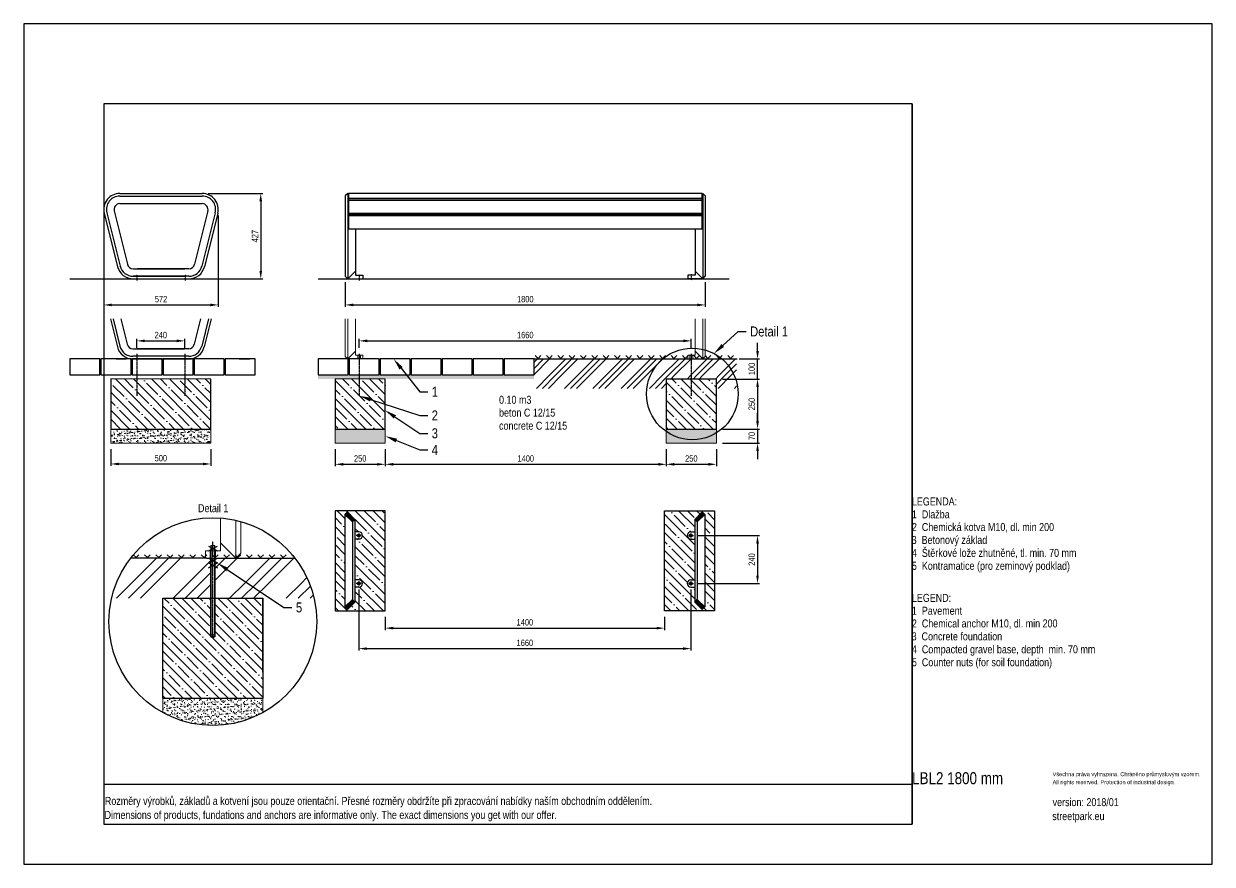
# Model space of a CAD drawing. Header units: millimetres. Extents: x 11004 to 16944, y 3085 to 7285.
import ezdxf
from ezdxf import colors
from ezdxf.entities.mleader import LeaderData, LeaderLine
from ezdxf.lldxf.tags import DXFTag
from ezdxf.math import Vec2, Vec3

# ---------------------------------------------------------------- set-up
doc = ezdxf.new("R2010")
doc.units = ezdxf.units.MM
doc.header["$LTSCALE"] = 0.3
doc.linetypes.add('DashDot', pattern=[15, 9, -3, 0, -3])
doc.layers.add('Nekreslit', color=6, linetype='Continuous', plot=False)
doc.layers.add('SRAFY', color=251, linetype='Continuous', lineweight=13)
doc.styles.add('SEACAD_Arial', font='arial.ttf', dxfattribs={"width": 0.8})
tags = doc.linetypes.add('HIDDEN2', pattern=[4.7625, 3.175, -1.5875]).pattern_tags.tags
tags[6:7] = [DXFTag(74, 4), DXFTag(75, 0), DXFTag(340, '0'), DXFTag(46, 0.0), DXFTag(50, 0.0), DXFTag(44, 0.0), DXFTag(45, 0.0)]
tags[4:5] = [DXFTag(74, 4), DXFTag(75, 0), DXFTag(340, '0'), DXFTag(46, 0.0), DXFTag(50, 0.0), DXFTag(44, 0.0), DXFTag(45, 0.0)]
doc.dimstyles.new('ISO-25', dxfattribs={"dimtxt": 1.6, "dimasz": 2, "dimexe": 0.5, "dimexo": 1.5, "dimtad": 1, "dimdec": 0, "dimtxsty": 'SEACAD_Arial', "dimcen": 2, "dimadec": 0, "dimazin": 0, "dimtfac": 1, "dimtdec": 0, "dimtmove": 0, "dimatfit": 3, "dimfxl": 1, "dimarcsym": 0})

# ---------------------------------------------------------------- blocks, each defined once
blk = doc.blocks.new('*D134')
at = {"color": 0, "lineweight": -2, "transparency": 16777216}
for p, q in [((12680.9, 5666.5), (12680.9, 5710.7)), ((14340.9, 5666.5), (14340.9, 5710.7)), ((12720.9, 5700.7), (14300.9, 5700.7))]:
    blk.add_line(p, q, dxfattribs=at)
at = {"color": 0, "transparency": 16777216}
for points in [[(12720.9, 5707.4), (12720.9, 5694), (12680.9, 5700.7)], [(14300.9, 5707.4), (14300.9, 5694), (14340.9, 5700.7)]]:
    blk.add_solid(points, dxfattribs=at)
at = {"layer": 'Defpoints', "color": 0, "transparency": 16777216}
for p in [(14340.9, 5700.7), (12680.9, 5636.5), (14340.9, 5636.5)]:
    blk.add_point(p, dxfattribs=at)
at = {"color": 0, "transparency": 16777216, "insert": (13510.9, 5729.6), "char_height": 32, "attachment_point": 5, "style": 'SEACAD_Arial'}
blk.add_mtext('1660', dxfattribs=at)
blk = doc.blocks.new('*D135')
at = {"color": 0, "lineweight": -2, "transparency": 16777216}
for p, q in [((14545.4, 5510.1), (14681.9, 5510.1)), ((14671.9, 5470.1), (14671.9, 5300.1)), ((14495.9, 5260.1), (14681.9, 5260.1))]:
    blk.add_line(p, q, dxfattribs=at)
at = {"color": 0, "transparency": 16777216}
for points in [[(14665.2, 5470.1), (14678.5, 5470.1), (14671.9, 5510.1)], [(14665.2, 5300.1), (14678.5, 5300.1), (14671.9, 5260.1)]]:
    blk.add_solid(points, dxfattribs=at)
at = {"layer": 'Defpoints', "color": 0, "transparency": 16777216}
for p in [(14515.4, 5510.1), (14465.9, 5260.1), (14671.9, 5260.1)]:
    blk.add_point(p, dxfattribs=at)
at = {"color": 0, "transparency": 16777216, "insert": (14643, 5385.1), "char_height": 32, "attachment_point": 5, "rotation": 90, "style": 'SEACAD_Arial'}
blk.add_mtext('250', dxfattribs=at)
blk = doc.blocks.new('*D136')
at = {"color": 0, "lineweight": -2, "transparency": 16777216}
for p, q in [((14671.9, 5300.1), (14671.9, 5340.1)), ((14495.9, 5260.1), (14681.9, 5260.1)), ((14671.9, 5260.1), (14671.9, 5190.1)), ((14495.9, 5190.1), (14681.9, 5190.1)), ((14671.9, 5150.1), (14671.9, 5110.1))]:
    blk.add_line(p, q, dxfattribs=at)
at = {"color": 0, "transparency": 16777216}
for points in [[(14665.2, 5300.1), (14678.5, 5300.1), (14671.9, 5260.1)], [(14665.2, 5150.1), (14678.5, 5150.1), (14671.9, 5190.1)]]:
    blk.add_solid(points, dxfattribs=at)
at = {"layer": 'Defpoints', "color": 0, "transparency": 16777216}
for p in [(14465.9, 5260.1), (14465.9, 5190.1), (14671.9, 5190.1)]:
    blk.add_point(p, dxfattribs=at)
at = {"color": 0, "transparency": 16777216, "insert": (14643, 5225.1), "char_height": 32, "attachment_point": 5, "rotation": 90, "style": 'SEACAD_Arial'}
blk.add_mtext('70', dxfattribs=at)
blk = doc.blocks.new('*D137')
at = {"color": 0, "lineweight": -2, "transparency": 16777216}
for p, q in [((11439.4, 5160.1), (11439.4, 5075.5)), ((11939.5, 5160.1), (11939.5, 5075.5)), ((11479.4, 5085.5), (11899.5, 5085.5))]:
    blk.add_line(p, q, dxfattribs=at)
at = {"color": 0, "transparency": 16777216}
for points in [[(11479.4, 5092.1), (11479.4, 5078.8), (11439.4, 5085.5)], [(11899.5, 5092.1), (11899.5, 5078.8), (11939.5, 5085.5)]]:
    blk.add_solid(points, dxfattribs=at)
at = {"layer": 'Defpoints', "color": 0, "transparency": 16777216}
for p in [(11439.4, 5190.1), (11939.5, 5190.1), (11939.5, 5085.5)]:
    blk.add_point(p, dxfattribs=at)
at = {"color": 0, "transparency": 16777216, "insert": (11689.5, 5114.3), "char_height": 32, "attachment_point": 5, "style": 'SEACAD_Arial'}
blk.add_mtext('500', dxfattribs=at)
blk = doc.blocks.new('*D138')
at = {"color": 0, "lineweight": -2, "transparency": 16777216}
for p, q in [((12561, 5160.1), (12561, 5073.8)), ((12811, 5160.1), (12811, 5073.8)), ((12601, 5083.8), (12771, 5083.8))]:
    blk.add_line(p, q, dxfattribs=at)
at = {"color": 0, "transparency": 16777216}
for points in [[(12601, 5090.5), (12601, 5077.1), (12561, 5083.8)], [(12771, 5090.5), (12771, 5077.1), (12811, 5083.8)]]:
    blk.add_solid(points, dxfattribs=at)
at = {"layer": 'Defpoints', "color": 0, "transparency": 16777216}
for p in [(12561, 5190.1), (12811, 5190.1), (12811, 5083.8)]:
    blk.add_point(p, dxfattribs=at)
at = {"color": 0, "transparency": 16777216, "insert": (12686, 5112.7), "char_height": 32, "attachment_point": 5, "style": 'SEACAD_Arial'}
blk.add_mtext('250', dxfattribs=at)
blk = doc.blocks.new('*D139')
at = {"color": 0, "lineweight": -2, "transparency": 16777216}
for p, q in [((14215.9, 5160.1), (14215.9, 5073.8)), ((14465.9, 5160.1), (14465.9, 5073.8)), ((14255.9, 5083.8), (14425.9, 5083.8))]:
    blk.add_line(p, q, dxfattribs=at)
at = {"color": 0, "transparency": 16777216}
for points in [[(14255.9, 5090.5), (14255.9, 5077.1), (14215.9, 5083.8)], [(14425.9, 5090.5), (14425.9, 5077.1), (14465.9, 5083.8)]]:
    blk.add_solid(points, dxfattribs=at)
at = {"layer": 'Defpoints', "color": 0, "transparency": 16777216}
for p in [(14215.9, 5190.1), (14465.9, 5190.1), (14465.9, 5083.8)]:
    blk.add_point(p, dxfattribs=at)
at = {"color": 0, "transparency": 16777216, "insert": (14340.9, 5112.7), "char_height": 32, "attachment_point": 5, "style": 'SEACAD_Arial'}
blk.add_mtext('250', dxfattribs=at)
blk = doc.blocks.new('*D140')
at = {"color": 0, "lineweight": -2, "transparency": 16777216}
for p, q in [((12811, 5160.1), (12811, 5073.8)), ((14215.9, 5160.1), (14215.9, 5073.8)), ((12851, 5083.8), (14175.9, 5083.8))]:
    blk.add_line(p, q, dxfattribs=at)
at = {"color": 0, "transparency": 16777216}
for points in [[(12851, 5090.5), (12851, 5077.1), (12811, 5083.8)], [(14175.9, 5090.5), (14175.9, 5077.1), (14215.9, 5083.8)]]:
    blk.add_solid(points, dxfattribs=at)
at = {"layer": 'Defpoints', "color": 0, "transparency": 16777216}
for p in [(12811, 5190.1), (14215.9, 5190.1), (14215.9, 5083.8)]:
    blk.add_point(p, dxfattribs=at)
at = {"color": 0, "transparency": 16777216, "insert": (13513.4, 5112.7), "char_height": 32, "attachment_point": 5, "style": 'SEACAD_Arial'}
blk.add_mtext('1400', dxfattribs=at)
blk = doc.blocks.new('*D141')
at = {"color": 0, "lineweight": -2, "transparency": 16777216}
for p, q in [((14671.9, 5650.4), (14671.9, 5690.4)), ((14580.7, 5610.4), (14681.9, 5610.4)), ((14671.9, 5510.1), (14671.9, 5610.4)), ((14495.9, 5510.1), (14681.9, 5510.1)), ((14671.9, 5470.1), (14671.9, 5430.1))]:
    blk.add_line(p, q, dxfattribs=at)
at = {"color": 0, "transparency": 16777216}
for points in [[(14665.2, 5650.4), (14678.5, 5650.4), (14671.9, 5610.4)], [(14665.2, 5470.1), (14678.5, 5470.1), (14671.9, 5510.1)]]:
    blk.add_solid(points, dxfattribs=at)
at = {"layer": 'Defpoints', "color": 0, "transparency": 16777216}
for p in [(14550.7, 5610.4), (14671.9, 5610.4), (14465.9, 5510.1)]:
    blk.add_point(p, dxfattribs=at)
at = {"color": 0, "transparency": 16777216, "insert": (14643, 5560.3), "char_height": 32, "attachment_point": 5, "rotation": 90, "style": 'SEACAD_Arial'}
blk.add_mtext('100', dxfattribs=at)
blk = doc.blocks.new('*D143')
at = {"color": 0, "lineweight": -2, "transparency": 16777216}
for p, q in [((11569, 5666.4), (11569, 5710.7)), ((11809.4, 5666.4), (11809.4, 5710.7)), ((11609, 5700.7), (11769.4, 5700.7))]:
    blk.add_line(p, q, dxfattribs=at)
at = {"color": 0, "transparency": 16777216}
for points in [[(11609, 5707.4), (11609, 5694), (11569, 5700.7)], [(11769.4, 5707.4), (11769.4, 5694), (11809.4, 5700.7)]]:
    blk.add_solid(points, dxfattribs=at)
at = {"layer": 'Defpoints', "color": 0, "transparency": 16777216}
for p in [(11809.4, 5700.7), (11569, 5636.4), (11809.4, 5636.4)]:
    blk.add_point(p, dxfattribs=at)
at = {"color": 0, "transparency": 16777216, "insert": (11689.2, 5729.5), "char_height": 32, "attachment_point": 5, "style": 'SEACAD_Arial'}
blk.add_mtext('240', dxfattribs=at)
blk = doc.blocks.new('*D191')
at = {"color": 0, "lineweight": -2, "transparency": 16777216}
for p, q in [((11926.4, 6437.5), (12198.8, 6437.5)), ((12188.8, 6397.5), (12188.8, 6050.4)), ((11840.6, 6010.4), (12198.8, 6010.4))]:
    blk.add_line(p, q, dxfattribs=at)
at = {"color": 0, "transparency": 16777216}
for points in [[(12182.1, 6397.5), (12195.5, 6397.5), (12188.8, 6437.5)], [(12182.1, 6050.4), (12195.5, 6050.4), (12188.8, 6010.4)]]:
    blk.add_solid(points, dxfattribs=at)
at = {"layer": 'Defpoints', "color": 0, "transparency": 16777216}
for p in [(11896.4, 6437.5), (11810.6, 6010.4), (12188.8, 6010.4)]:
    blk.add_point(p, dxfattribs=at)
at = {"color": 0, "transparency": 16777216, "insert": (12160.2, 6224), "char_height": 32, "attachment_point": 5, "rotation": 90, "style": 'SEACAD_Arial'}
blk.add_mtext('427', dxfattribs=at)
blk = doc.blocks.new('*D192')
at = {"color": 0, "lineweight": -2, "transparency": 16777216}
for p, q in [((11404.4, 6327.5), (11404.4, 5870.2)), ((11976.4, 6327.5), (11976.4, 5870.2)), ((11444.4, 5880.2), (11936.4, 5880.2))]:
    blk.add_line(p, q, dxfattribs=at)
at = {"color": 0, "transparency": 16777216}
for points in [[(11444.4, 5886.9), (11444.4, 5873.5), (11404.4, 5880.2)], [(11936.4, 5886.9), (11936.4, 5873.5), (11976.4, 5880.2)]]:
    blk.add_solid(points, dxfattribs=at)
at = {"layer": 'Defpoints', "color": 0, "transparency": 16777216}
for p in [(11404.4, 6357.5), (11976.4, 6357.5), (11976.4, 5880.2)]:
    blk.add_point(p, dxfattribs=at)
at = {"color": 0, "transparency": 16777216, "insert": (11690.4, 5909), "char_height": 32, "attachment_point": 5, "style": 'SEACAD_Arial'}
blk.add_mtext('572', dxfattribs=at)
blk = doc.blocks.new('*D193')
at = {"color": 0, "lineweight": -2, "transparency": 16777216}
for p, q in [((12610.9, 5993.2), (12610.9, 5870.2)), ((14410.9, 5993.2), (14410.9, 5870.2)), ((12650.9, 5880.2), (14370.9, 5880.2))]:
    blk.add_line(p, q, dxfattribs=at)
at = {"color": 0, "transparency": 16777216}
for points in [[(12650.9, 5886.9), (12650.9, 5873.5), (12610.9, 5880.2)], [(14370.9, 5886.9), (14370.9, 5873.5), (14410.9, 5880.2)]]:
    blk.add_solid(points, dxfattribs=at)
at = {"layer": 'Defpoints', "color": 0, "transparency": 16777216}
for p in [(12610.9, 6023.2), (14410.9, 6023.2), (14410.9, 5880.2)]:
    blk.add_point(p, dxfattribs=at)
at = {"color": 0, "transparency": 16777216, "insert": (13510.9, 5909), "char_height": 32, "attachment_point": 5, "style": 'SEACAD_Arial'}
blk.add_mtext('1800', dxfattribs=at)
blk = doc.blocks.new('*D195')
at = {"color": 0, "lineweight": -2, "transparency": 16777216}
for p, q in [((12679, 4458), (12679, 4152.7)), ((14338.9, 4458), (14338.9, 4152.7)), ((12719, 4162.7), (14298.9, 4162.7))]:
    blk.add_line(p, q, dxfattribs=at)
at = {"color": 0, "transparency": 16777216}
for points in [[(12719, 4169.4), (12719, 4156.1), (12679, 4162.7)], [(14298.9, 4169.4), (14298.9, 4156.1), (14338.9, 4162.7)]]:
    blk.add_solid(points, dxfattribs=at)
at = {"layer": 'Defpoints', "color": 0, "transparency": 16777216}
for p in [(12679, 4488), (14338.9, 4488), (14338.9, 4162.7)]:
    blk.add_point(p, dxfattribs=at)
at = {"color": 0, "transparency": 16777216, "insert": (13508.9, 4191.6), "char_height": 32, "attachment_point": 5, "style": 'SEACAD_Arial'}
blk.add_mtext('1660', dxfattribs=at)
blk = doc.blocks.new('*D196')
at = {"color": 0, "lineweight": -2, "transparency": 16777216}
for p, q in [((14368.9, 4728), (14681.9, 4728)), ((14671.9, 4688), (14671.9, 4528)), ((14368.9, 4488), (14681.9, 4488))]:
    blk.add_line(p, q, dxfattribs=at)
at = {"color": 0, "transparency": 16777216}
for points in [[(14665.2, 4688), (14678.5, 4688), (14671.9, 4728)], [(14665.2, 4528), (14678.5, 4528), (14671.9, 4488)]]:
    blk.add_solid(points, dxfattribs=at)
at = {"layer": 'Defpoints', "color": 0, "transparency": 16777216}
for p in [(14338.9, 4728), (14338.9, 4488), (14671.9, 4488)]:
    blk.add_point(p, dxfattribs=at)
at = {"color": 0, "transparency": 16777216, "insert": (14643, 4608), "char_height": 32, "attachment_point": 5, "rotation": 90, "style": 'SEACAD_Arial'}
blk.add_mtext('240', dxfattribs=at)
blk = doc.blocks.new('*D197')
at = {"color": 0, "lineweight": -2, "transparency": 16777216}
for p, q in [((12811, 4322), (12811, 4255.1)), ((14206.9, 4322), (14206.9, 4255.1)), ((12851, 4265.1), (14166.9, 4265.1))]:
    blk.add_line(p, q, dxfattribs=at)
at = {"color": 0, "transparency": 16777216}
for points in [[(12851, 4271.8), (12851, 4258.5), (12811, 4265.1)], [(14166.9, 4271.8), (14166.9, 4258.5), (14206.9, 4265.1)]]:
    blk.add_solid(points, dxfattribs=at)
at = {"layer": 'Defpoints', "color": 0, "transparency": 16777216}
for p in [(12811, 4352), (14206.9, 4352), (14206.9, 4265.1)]:
    blk.add_point(p, dxfattribs=at)
at = {"color": 0, "transparency": 16777216, "insert": (13508.9, 4294), "char_height": 32, "attachment_point": 5, "style": 'SEACAD_Arial'}
blk.add_mtext('1400', dxfattribs=at)

msp = doc.modelspace()

# ---------------------------------------------------------------- hatches: boundary and pattern name
at = {"layer": 'SRAFY'}
h = msp.add_hatch(dxfattribs=at)
h.set_pattern_fill('GOST_GROUND', color=256, scale=10)
h.set_pattern_definition([(45, (5995, 295.79), (141.4214, -9e-15), [200]), (45, (6025, 295.79), (141.4214, -9e-15), [200]), (45, (6055, 295.79), (141.4214, -9e-15), [200])])
h.paths.add_polyline_path([(14215.9, 5462.8), (13555, 5463), (13555.4, 5610.4), (14567.4, 5610.4), (14567.4, 5463), (14465.9, 5463), (14465.9, 5510.1), (14215.9, 5510.1)])
h = msp.add_hatch(dxfattribs=at)
h.set_pattern_fill('TERACO', color=256, scale=20)
h.set_pattern_definition([(45, (5995, 295.79), (-28.28427, 28.28427), [20, -20]), (135, (6051.57, 295.79), (-28.28427, -28.28427), [20, -20])])
h.paths.add_polyline_path([(13555.4, 5610.4), (13555.4, 5633.5), (14570.6, 5633.5), (14570.6, 5610.5)])
h = msp.add_hatch(dxfattribs=at)
h.set_pattern_fill('AR-SAND', color=256, scale=0.5)
h.set_pattern_definition([(37.5, (5940, 295.79), (-0.800016, 24.47066), [0, -19.304, 0, -21.59, 0, -20.6375]), (7.5, (5940, 295.79), (22.47616, 35.84126), [0, -10.414, 0, -17.399, 0, -6.6675]), (327.5, (5924.38, 295.79), (39.54962, 0.07186), [0, -6.35, 0, -22.86, 0, -29.845]), (317.5, (5924.38, 295.79), (38.17782, 11.14647), [0, -3.175, 0, -14.986, 0, -17.145])])
h.paths.add_polyline_path([(12475.4, 5530.4), (12475.4, 5510.5), (12506, 5510.4), (12626, 5510.3), (12626, 5530.4)])
h.paths.add_polyline_path([(13555.4, 5510.1), (13555.4, 5530.4), (12626, 5530.4), (12626, 5510.3), (12756, 5510.1)])
h = msp.add_hatch(dxfattribs=at)
h.set_pattern_fill('ANSI35', color=256, scale=10, angle=90)
h.paths.add_polyline_path([(11939.5, 5510.1), (11439.4, 5510.4), (11439.4, 5260.1), (11939.5, 5260.1)])
h = msp.add_hatch(dxfattribs=at)
h.set_pattern_fill('ANSI35', color=256, scale=10, angle=90)
h.set_pattern_definition([(135, (5940, 0), (-44.9013, -44.9013), []), (135, (5940, 44.9), (-44.9013, -44.9013), [79.375, -15.875, 0, -15.875])])
h.paths.add_polyline_path([(12810.9, 5510.1), (12561, 5510.4), (12561, 5260.1), (12811, 5260.1)])
h = msp.add_hatch(dxfattribs=at)
h.set_pattern_fill('ANSI35', color=256, scale=10, angle=90)
h.set_pattern_definition([(135, (6149.446, 0.008), (-44.9013, -44.9013), []), (135, (6149.446, 44.91), (-44.9013, -44.9013), [79.375, -15.875, 0, -15.875])])
h.paths.add_polyline_path([(14465.9, 5510.1), (14215.9, 5510.1), (14215.9, 5260.1), (14465.9, 5260.1)])
h = msp.add_hatch(dxfattribs=at)
h.set_pattern_fill('AR-SAND', color=256, scale=0.5)
h.set_pattern_definition([(37.5, (5940, 0), (-0.800016, 24.47066), [0, -19.304, 0, -21.59, 0, -20.6375]), (7.5, (5940, 0), (22.47616, 35.84126), [0, -10.414, 0, -17.399, 0, -6.6675]), (327.5, (5924.38, 0), (39.54962, 0.07186), [0, -6.35, 0, -22.86, 0, -29.845]), (317.5, (5924.38, 0), (38.17782, 11.14647), [0, -3.175, 0, -14.986, 0, -17.145])])
h.paths.add_polyline_path([(11939.5, 5190.1), (11939.5, 5260.1), (11439.4, 5260.1), (11439.4, 5190.1)])
h = msp.add_hatch(dxfattribs=at)
h.set_pattern_fill('AR-SAND', color=256, scale=0.5)
h.paths.add_polyline_path([(12811, 5260.1), (12561, 5260.1), (12561, 5190.1), (12811, 5190.1)])
h.paths.add_polyline_path([(14215.9, 5260.1), (14465.9, 5260.1), (14465.9, 5190.1), (14215.9, 5190.1)])
h = msp.add_hatch(dxfattribs=at)
h.set_pattern_fill('ANSI35', color=256, scale=10, angle=90)
h.set_pattern_definition([(135, (-181.256, -3319.74), (-44.90128, -44.90128), []), (135, (-181.256, -3274.84), (-44.90128, -44.90128), [79.375, -15.875, 0, -15.875])])
h.paths.add_polyline_path([(12811, 4852), (12561, 4852), (12561, 4352), (12811, 4352)])
h.paths.add_polyline_path([(12659.9, 4508, 0.414214), (12661.9, 4506), (12679, 4506, -1), (12679, 4470), (12661.9, 4470, 0.414214), (12659.9, 4468), (12659.9, 4395.4), (12622.5, 4358), (12609.8, 4370.8), (12609.8, 4833.3), (12609.8, 4833.3), (12622.5, 4846), (12659.9, 4808.7), (12659.9, 4748, 0.414214), (12661.9, 4746), (12679, 4746, -1), (12679, 4710), (12661.9, 4710, 0.414214), (12659.9, 4708)], flags=16)
h.paths.add_polyline_path([(14456.9, 4852), (14206.9, 4852), (14206.9, 4352), (14456.9, 4352)])
h.paths.add_polyline_path([(14338.9, 4506), (14356, 4506, 0.414214), (14358, 4508), (14358, 4708, 0.414214), (14356, 4710), (14338.9, 4710, -1), (14338.9, 4746), (14356, 4746, 0.414214), (14358, 4748), (14358, 4808.7), (14395.4, 4846), (14408.1, 4833.3), (14408.1, 4370.8), (14408.1, 4370.8), (14395.4, 4358), (14358, 4395.4), (14358, 4468, 0.414214), (14356, 4470), (14338.9, 4470, -1)], flags=16)
h = msp.add_hatch(dxfattribs=at)
h.set_pattern_fill('ANSI31', color=256, angle=35, style=0)
h.set_pattern_definition([(80, (-181.2557, -3319.7394), (-3.1267646, 0.55133296), [])])
h.paths.add_polyline_path([(12622.5, 4846), (12609.8, 4833.3), (12647.2, 4796), (12659.9, 4808.7)])
h.paths.add_polyline_path([(12659.9, 4395.4), (12647.2, 4408.1), (12609.8, 4370.8), (12622.5, 4358)])
h.paths.add_polyline_path([(14408.1, 4833.3), (14395.4, 4846), (14358, 4808.7), (14370.7, 4796)])
h.paths.add_polyline_path([(14370.7, 4408.1), (14358, 4395.4), (14395.4, 4358), (14408.1, 4370.8)])
h = msp.add_hatch(dxfattribs=at)
h.set_pattern_fill('TERACO', color=256, scale=20)
h.set_pattern_definition([(45, (3702.82, -699.72), (-28.28427, 28.28427), [20, -20]), (135, (3759.387, -699.72), (-28.28427, -28.28427), [20, -20])])
h.paths.add_polyline_path([(11547.6, 4614.9), (11547.6, 4638), (12351.2, 4638), (12351.2, 4614.9)])
h = msp.add_hatch(dxfattribs=at)
h.set_pattern_fill('GOST_GROUND', color=256, scale=20)
h.set_pattern_definition([(45, (4470.42, 245.79), (282.8427, -2e-14), [400]), (45, (4530.42, 245.79), (282.8427, -2e-14), [400]), (45, (4590.42, 245.79), (282.8427, -2e-14), [400])])
h.paths.add_polyline_path([(11939.4, 4615), (11917.4, 4615), (11538.5, 4615, 0.107975), (11443.6, 4414.7), (11699.4, 4414.7), (11939.4, 4414.7)])
h.paths.add_polyline_path([(12360.3, 4615), (11981.4, 4615), (11959.4, 4615), (11959.4, 4414.7), (12199.4, 4414.7), (12455.2, 4414.7, 0.107975)])
h = msp.add_hatch(dxfattribs=at)
h.set_pattern_fill('ANSI35', color=256, scale=10, angle=90)
h.paths.add_polyline_path([(11937.4, 4414.7), (11699.4, 4414.7), (11699.4, 3914.7), (12199.4, 3914.7), (12199.4, 4414.7), (11961.4, 4414.7), (11961.4, 4223.7), (11949.4, 4216.7), (11937.4, 4223.7)])
h = msp.add_hatch(dxfattribs=at)
h.set_pattern_fill('AR-SAND', color=256, scale=0.5, angle=0.00001)
h.set_pattern_definition([(37.5, (4470.418, 245.79), (-0.80002, 24.47066), [0, -19.304, 0, -21.59, 0, -20.6375]), (7.5, (4470.418, 245.79), (22.47616, 35.84126), [0, -10.414, 0, -17.399, 0, -6.6675]), (327.5, (4454.797, 245.79), (39.54962, 0.071866), [0, -6.35, 0, -22.86, 0, -29.845]), (317.5, (4454.797, 245.79), (38.17782, 11.14647), [0, -3.175, 0, -14.986, 0, -17.145])])
h.paths.add_polyline_path([(11699.4, 3914.7), (11699.4, 3842.8, 0.256659), (12199.4, 3842.8), (12199.4, 3914.7)])

# ---------------------------------------------------------------- linework, layer by layer
for p, q in [((11484.4, 6437.5), (11896.4, 6437.5)), ((11484.4, 6424.5), (11896.4, 6424.5)), ((12623.7, 6437.5), (12610.9, 6424.8)), ((12610.9, 6424.8), (12610.9, 6023.2)), ((12623.7, 6437.5), (12627.3, 6433.9)), ((12623.7, 6437.5), (12623.7, 6010.4)), ((14398.2, 6437.5), (14394.6, 6433.9)), ((14398.2, 6437.5), (14398.2, 6010.4)), ((14398.2, 6437.5), (14410.9, 6424.8)), ((14410.9, 6424.8), (14410.9, 6023.2)), ((11484.4, 6386.5), (11896.4, 6386.5)), ((12632.3, 6413.5), (14389.6, 6413.5)), ((11406.8, 6338.2), (11473.4, 6071.1)), ((11419.4, 6341.3), (11486, 6074.2)), ((11456.3, 6350.5), (11522.9, 6083.4)), ((11924.5, 6350.5), (11858, 6083.4)), ((11961.4, 6341.3), (11894.8, 6074.2)), ((11974, 6338.2), (11907.4, 6071.1)), ((14389.6, 6326.1), (12632.3, 6326.1)), ((12685.9, 6338.6), (12685.9, 6332.4)), ((13495.9, 6338.6), (13495.9, 6332.4)), ((13525.9, 6338.6), (13525.9, 6332.4)), ((14335.9, 6338.6), (14335.9, 6332.4)), ((12661.9, 6261), (12661.9, 6048.6)), ((14360, 6261), (14360, 6048.6)), ((11551, 6061.4), (11809.6, 6061.4)), ((11829.8, 6061.4), (11571.2, 6061.4)), ((11551, 6023.4), (11809.6, 6023.4)), ((11829.8, 6023.4), (11551, 6023.4)), ((11551, 6010.4), (11829.8, 6010.4)), ((12081, 6010.4), (12133.5, 6010.4)), ((12623.7, 6010.4), (12610.9, 6023.2)), ((12623.7, 6010.4), (12661.9, 6048.6)), ((12623.7, 6010.4), (12688.6, 6010.4)), ((12623.7, 6010.4), (12688.6, 6010.4)), ((12623.7, 6010.4), (12698.9, 6010.4)), ((12661.9, 6048.6), (12661.9, 6028.4)), ((12661.9, 6028.4), (12698.9, 6028.4)), ((12698.9, 6028.4), (12698.9, 6010.4)), ((14360, 6028.4), (14322.9, 6028.4)), ((14322.9, 6028.4), (14322.9, 6010.4)), ((14398.2, 6010.4), (14322.9, 6010.4)), ((14398.2, 6010.4), (14333.2, 6010.4)), ((14398.2, 6010.4), (14360, 6048.6)), ((14360, 6048.6), (14360, 6028.4)), ((14398.2, 6010.4), (14410.9, 6023.2)), ((11437.4, 5810.4), (11472.2, 5671.1)), ((11450.8, 5810.4), (11484.8, 5674.2)), ((11490, 5810.4), (11521.7, 5683.4)), ((11888.4, 5810.4), (11856.8, 5683.4)), ((11927.6, 5810.4), (11893.6, 5674.2)), ((11941, 5810.4), (11906.3, 5671.1)), ((11549.8, 5661.4), (11808.4, 5661.4)), ((11828.6, 5661.4), (11570, 5661.4)), ((11466.4, 5610.4), (11516.4, 5610.4)), ((11828.6, 5623.4), (11549.8, 5623.4)), ((11549.8, 5610.4), (11828.6, 5610.4)), ((12081, 5610.4), (12133.5, 5610.4)), ((13555.4, 5610.4), (14570.1, 5610.4)), ((11235.4, 5530.4), (11377.4, 5530.4)), ((12622.5, 4846), (12609.8, 4833.3)), ((12609.8, 4833.3), (12609.8, 4370.8)), ((12609.8, 4833.3), (12647.2, 4796)), ((12622.5, 4846), (12659.9, 4808.7)), ((14395.4, 4846), (14358, 4808.7)), ((14408.1, 4833.3), (14370.7, 4796)), ((14395.4, 4846), (14408.1, 4833.3)), ((14408.1, 4833.3), (14408.1, 4370.8)), ((12659.9, 4808.7), (12647.2, 4796)), ((12647.2, 4796), (12647.2, 4408.1)), ((12659.9, 4808.7), (12659.9, 4395.4)), ((14358, 4808.7), (14358, 4395.4)), ((14358, 4808.7), (14370.7, 4796)), ((14370.7, 4796), (14370.7, 4408.1)), ((12679, 4746), (12661.9, 4746)), ((12679, 4710), (12661.9, 4710)), ((14338.9, 4746), (14356, 4746)), ((14338.9, 4710), (14356, 4710)), ((11926.9, 4675), (11971.9, 4651)), ((11926.9, 4651), (11971.9, 4675)), ((11939.4, 4677), (11939.4, 4231.3)), ((11941, 4678.6), (11957.8, 4678.6)), ((11959.4, 4231.3), (11959.4, 4677)), ((11917.4, 4615), (11538.5, 4615)), ((11917.4, 4615), (12360.3, 4615)), ((11926.9, 4615), (11971.9, 4591)), ((11926.9, 4591), (11971.9, 4615)), ((11926.9, 4591), (11971.9, 4567)), ((11926.9, 4567), (11971.9, 4591)), ((11935.4, 4615), (11963.4, 4615)), ((11981.4, 4615), (12360.3, 4615)), ((12679, 4506), (12661.9, 4506)), ((12679, 4470), (12661.9, 4470)), ((14338.9, 4506), (14356, 4506)), ((14338.9, 4470), (14356, 4470)), ((12609.8, 4370.8), (12647.2, 4408.1)), ((12659.9, 4395.4), (12647.2, 4408.1)), ((14358, 4395.4), (14370.7, 4408.1)), ((14408.1, 4370.8), (14370.7, 4408.1)), ((12622.5, 4358), (12609.8, 4370.8)), ((12622.5, 4358), (12659.9, 4395.4)), ((14395.4, 4358), (14358, 4395.4)), ((14395.4, 4358), (14408.1, 4370.8)), ((11937.4, 4223.7), (11949.4, 4216.7)), ((11961.4, 4223.7), (11949.4, 4216.7))]:
    msp.add_line(p, q)
at = {"linetype": 'Continuous'}
for p, q in [((11235.4, 6010.4), (12160.4, 6010.4)), ((12475.4, 6010.4), (14530.4, 6010.4)), ((11385.4, 5610.4), (11235.4, 5610.4)), ((11235.4, 5610.4), (11235.4, 5530.4)), ((11385.4, 5530.4), (11385.4, 5610.4)), ((11540.4, 5610.4), (11390.4, 5610.4)), ((11390.4, 5610.4), (11390.4, 5530.4)), ((11540.4, 5530.4), (11540.4, 5610.4)), ((11695.4, 5610.4), (11545.4, 5610.4)), ((11545.4, 5610.4), (11545.4, 5530.4)), ((11695.4, 5530.4), (11695.4, 5610.4)), ((11850.4, 5610.4), (11700.4, 5610.4)), ((11700.4, 5610.4), (11700.4, 5530.4)), ((11850.4, 5530.4), (11850.4, 5610.4)), ((12005.4, 5610.4), (11855.4, 5610.4)), ((11855.4, 5610.4), (11855.4, 5530.4)), ((12005.4, 5530.4), (12005.4, 5610.4)), ((12160.4, 5610.4), (12010.4, 5610.4)), ((12010.4, 5610.4), (12010.4, 5530.4)), ((12160.4, 5530.4), (12160.4, 5610.4)), ((12625.4, 5610.4), (12475.4, 5610.4)), ((12475.4, 5610.4), (12475.4, 5530.4)), ((12625.4, 5530.4), (12625.4, 5610.4)), ((12780.4, 5610.4), (12630.4, 5610.4)), ((12630.4, 5610.4), (12630.4, 5530.4)), ((12780.4, 5530.4), (12780.4, 5610.4)), ((12935.4, 5610.4), (12785.4, 5610.4)), ((12785.4, 5610.4), (12785.4, 5530.4)), ((12935.4, 5530.4), (12935.4, 5610.4)), ((13090.4, 5610.4), (12940.4, 5610.4)), ((12940.4, 5610.4), (12940.4, 5530.4)), ((13090.4, 5530.4), (13090.4, 5610.4)), ((13245.4, 5610.4), (13095.4, 5610.4)), ((13095.4, 5610.4), (13095.4, 5530.4)), ((13245.4, 5530.4), (13245.4, 5610.4)), ((13400.4, 5610.4), (13250.4, 5610.4)), ((13250.4, 5610.4), (13250.4, 5530.4)), ((13400.4, 5530.4), (13400.4, 5610.4)), ((13555.4, 5610.4), (13405.4, 5610.4)), ((13405.4, 5610.4), (13405.4, 5530.4)), ((13555.4, 5530.4), (13555.4, 5610.4)), ((11235.4, 5530.4), (11385.4, 5530.4)), ((11390.4, 5530.4), (11540.4, 5530.4)), ((11545.4, 5530.4), (11695.4, 5530.4)), ((11700.4, 5530.4), (11850.4, 5530.4)), ((11855.4, 5530.4), (12005.4, 5530.4)), ((12010.4, 5530.4), (12160.4, 5530.4)), ((12475.4, 5530.4), (12625.4, 5530.4)), ((12630.4, 5530.4), (12780.4, 5530.4)), ((12785.4, 5530.4), (12935.4, 5530.4)), ((12940.4, 5530.4), (13090.4, 5530.4)), ((13095.4, 5530.4), (13245.4, 5530.4)), ((13250.4, 5530.4), (13400.4, 5530.4)), ((13405.4, 5530.4), (13555.4, 5530.4)), ((11699.4, 3914.7), (11699.4, 4414.7)), ((11699.4, 4414.7), (12199.4, 4414.7)), ((12199.4, 4414.7), (12199.4, 3914.7)), ((12199.4, 4293.7), (12199.4, 4413.7)), ((12199.4, 4045.4), (12199.4, 4413.7)), ((11699.4, 3914.7), (12199.4, 3914.7))]:
    msp.add_line(p, q, dxfattribs=at)
at = {"linetype": 'DashDot', "ltscale": 0.1}
for p, q in [((11570.2, 6032.4), (11570.2, 6002.4)), ((11810.6, 6032.4), (11810.6, 6002.4)), ((12680.9, 6032.4), (12680.9, 6002.4)), ((14340.9, 6033.3), (14340.9, 6003.3)), ((12691.5, 4728), (12666.5, 4728)), ((12679, 4740.5), (12679, 4715.5)), ((14326.4, 4728), (14351.4, 4728)), ((14338.9, 4740.5), (14338.9, 4715.5)), ((12691.5, 4488), (12666.5, 4488)), ((12679, 4500.5), (12679, 4475.5)), ((14326.4, 4488), (14351.4, 4488)), ((14338.9, 4500.5), (14338.9, 4475.5))]:
    msp.add_line(p, q, dxfattribs=at)
at = {"lineweight": 15}
for p, q in [((14406.5, 6010.4), (14356.5, 6010.4)), ((12610.9, 5810.4), (12610.9, 5623.2)), ((12623.7, 5810.4), (12623.7, 5610.4)), ((12661.9, 5810.4), (12661.9, 5648.6)), ((14360, 5810.4), (14360, 5648.6)), ((14398.2, 5810.4), (14398.2, 5610.4)), ((14410.9, 5810.4), (14410.9, 5623.2)), ((12623.7, 5610.4), (12661.9, 5648.6)), ((12661.9, 5648.6), (12661.9, 5628.4)), ((14398.2, 5610.4), (14360, 5648.6)), ((14360, 5648.6), (14360, 5628.4)), ((12100.5, 5610.4), (12156.1, 5610.4)), ((12623.7, 5610.4), (12610.9, 5623.2)), ((12623.7, 5610.4), (12688.6, 5610.4)), ((12623.7, 5610.4), (12698.9, 5610.4)), ((12661.9, 5628.4), (12698.9, 5628.4)), ((12673.9, 5628.4), (12673.9, 5610.4)), ((12687.9, 5628.4), (12687.9, 5610.4)), ((12698.9, 5628.4), (12698.9, 5610.4)), ((14360, 5628.4), (14322.9, 5628.4)), ((14322.9, 5628.4), (14322.9, 5610.4)), ((14398.2, 5610.4), (14322.9, 5610.4)), ((14398.2, 5610.4), (14333.2, 5610.4)), ((14333.9, 5628.4), (14333.9, 5610.4)), ((14347.9, 5628.4), (14347.9, 5610.4)), ((14398.2, 5610.4), (14410.9, 5623.2)), ((11987.6, 4815.5), (11987.6, 4691.3)), ((12063.9, 4804.1), (12063.9, 4615)), ((12089.4, 4797.6), (12089.4, 4640.5)), ((11987.6, 4651), (11913.4, 4651)), ((11913.4, 4651), (11913.4, 4615)), ((11935.4, 4651), (11935.4, 4615)), ((11941, 4678.6), (11941, 4229.7)), ((11957.8, 4229.7), (11957.8, 4678.6)), ((11963.4, 4651), (11963.4, 4615)), ((12063.9, 4615), (11987.6, 4691.3)), ((11987.6, 4691.3), (11987.6, 4651)), ((12063.9, 4615), (12089.4, 4640.5)), ((12063.9, 4615), (11913.4, 4615)), ((12099.4, 4615), (11999.4, 4615))]:
    msp.add_line(p, q, dxfattribs=at)
at = {"linetype": 'DashDot', "lineweight": 30}
for p, q in [((11569, 5636.4), (11569, 5425.8)), ((11809.4, 5636.5), (11809.4, 5425.8)), ((12680.9, 5636.5), (12680.9, 5425.8)), ((14340.9, 5636.5), (14340.9, 5425.8)), ((11949.4, 4225.2), (11949.4, 4698.6))]:
    msp.add_line(p, q, dxfattribs=at)
at = {"linetype": 'HIDDEN2'}
for p, q in [((11941, 4678.6), (11939.4, 4677)), ((11959.4, 4677), (11939.4, 4677)), ((11959.4, 4677), (11957.8, 4678.6)), ((11937.4, 4614.9), (11937.4, 4414.7)), ((11939.4, 4614.9), (11939.4, 4614.9)), ((11959.4, 4614.9), (11959.4, 4614.9)), ((11961.4, 4414.7), (11961.4, 4615)), ((11937.4, 4414.7), (11937.4, 4223.7)), ((11961.4, 4223.7), (11961.4, 4414.7)), ((11937.4, 4223.7), (11961.4, 4223.7)), ((11939.4, 4231.3), (11959.4, 4231.3)), ((11939.4, 4231.3), (11941, 4229.7)), ((11949.4, 4229.7), (11941, 4229.7)), ((11957.8, 4229.7), (11949.4, 4229.7)), ((11957.8, 4229.7), (11959.4, 4231.3))]:
    msp.add_line(p, q, dxfattribs=at)
for points in [[(12627.3, 6403.3), (14394.6, 6403.3), (14394.6, 6437.5), (12627.3, 6437.5)], [(12627.3, 6338.6), (14394.6, 6338.6), (14394.6, 6403.3), (12627.3, 6403.3)], [(12627.3, 6261), (14394.6, 6261), (14394.6, 6332.4), (12627.3, 6332.4)], [(11439.4, 5260.1), (11939.5, 5260.1), (11939.5, 5510.1), (11439.4, 5510.4)], [(12561, 5260.1), (12811, 5260.1), (12810.9, 5510.1), (12561, 5510.4)], [(14215.9, 5260.1), (14465.9, 5260.1), (14465.9, 5510.1), (14215.9, 5510.1)], [(12561, 4352), (12811, 4352), (12811, 4852), (12561, 4852)], [(14456.9, 4352), (14206.9, 4352), (14206.9, 4852), (14456.9, 4852)]]:
    msp.add_lwpolyline(points, close=True)
at = {"linetype": 'Continuous'}
for centre, radius in [((12076.6, 6010.4), 0.01), ((11469.4, 5610.4), 0.01), ((11985.5, 5610.4), 0.01), ((14530.4, 5610.4), 0.01), ((14530.4, 5610.4), 0.01), ((14506, 5260.1), 0.01), ((14506, 5260.1), 0.01), ((11949.4, 4297.8), 519.1)]:
    msp.add_circle(centre, radius, dxfattribs=at)
for centre, radius in [((14345.9, 5435.4), 229), ((12679, 4728), 7), ((14338.9, 4728), 7), ((12679, 4488), 7), ((14338.9, 4488), 7)]:
    msp.add_circle(centre, radius)
for centre, radius, start, end in [((11484.4, 6357.5), 80, 90, 194), ((11484.4, 6357.5), 67, 90, 194), ((11896.4, 6357.5), 80, 346, 90), ((11896.4, 6357.5), 67, 346, 90), ((11484.4, 6357.5), 29, 90, 198), ((11896.4, 6357.5), 29, 342, 90), ((11551, 6090.4), 80, 194, 270), ((11551, 6090.4), 67, 194, 270), ((11551, 6090.4), 29, 194, 270), ((11829.8, 6090.4), 29, 270, 346), ((11829.8, 6090.4), 67, 270, 346), ((11829.8, 6090.4), 80, 270, 346), ((11549.8, 5690.4), 80, 194, 270), ((11549.8, 5690.4), 67, 194, 270), ((11549.8, 5690.4), 29, 194, 270), ((11828.6, 5690.4), 29, 270, 346), ((11828.6, 5690.4), 67, 270, 346), ((11828.6, 5690.4), 80, 270, 346), ((12661.9, 4748), 2, 180, 270), ((12661.9, 4708), 2, 90, 180), ((12679, 4728), 18, 270, 90), ((14338.9, 4728), 18, 90, 270), ((14356, 4748), 2, 270, 0), ((14356, 4708), 2, 0, 90), ((12661.9, 4508), 2, 180, 270), ((12661.9, 4468), 2, 90, 180), ((12679, 4488), 18, 270, 90), ((14338.9, 4488), 18, 90, 270), ((14356, 4508), 2, 270, 0), ((14356, 4468), 2, 0, 90)]:
    msp.add_arc(centre, radius, start, end)
at = {"layer": 'Nekreslit'}
for p, q in [((15444.4, 6885.3), (15444.4, 3285.3)), ((11404.4, 3485.3), (15444.4, 3485.3))]:
    msp.add_line(p, q, dxfattribs=at)
for points in [[(11004.4, 3085.3), (16944.4, 3085.3), (16944.4, 7285.3), (11004.4, 7285.3)], [(11404.4, 3285.3), (15444.4, 3285.3), (15444.4, 6885.3), (11404.4, 6885.3)]]:
    msp.add_lwpolyline(points, close=True, dxfattribs=at)
at = {"layer": 'SRAFY'}
for p, q in [((11439.4, 5260.1), (11439.4, 5190.1)), ((11939.5, 5260.1), (11939.5, 5190.1)), ((12561, 5260.1), (12561, 5190.1)), ((12811, 5260.1), (12811, 5190.1)), ((14215.9, 5260.1), (14215.9, 5190.1)), ((14465.9, 5260.1), (14465.9, 5190.1)), ((11439.4, 5190.1), (11939.5, 5190.1)), ((12561, 5190.1), (12811, 5190.1)), ((14215.9, 5190.1), (14465.9, 5190.1)), ((11699.4, 3914.7), (12199.4, 3914.7)), ((11699.4, 3914.7), (11699.4, 3842.8)), ((12199.4, 3914.7), (12199.4, 3842.8))]:
    msp.add_line(p, q, dxfattribs=at)

# ---------------------------------------------------------------- texts
at = {"style": 'SEACAD_Arial', "width": 0.8}
for s, height, p in [('0.10 m3', 40, (13379.9, 5386.2)), ('beton C 12/15', 40, (13379.9, 5322)), ('concrete C 12/15', 40, (13379.9, 5256.8)), ('LEGENDA:', 40, (15443.3, 4878.1)), ('1  Dlažba', 40, (15443.3, 4813.8)), ('2  Chemická kotva M10, dl. min 200', 40, (15443.3, 4750.3)), ('3  Betonový základ', 40, (15442.2, 4685.8)), ('4  Štěrkové lože zhutněné, tl. min. 70 mm', 40, (15443.3, 4621.1)), ('5  Kontramatice (pro zeminový podklad)', 40, (15443.3, 4556.5)), ('LEGEND:', 40, (15443.3, 4396.4)), ('1  Pavement', 40, (15443.3, 4332.1)), ('2  Chemical anchor M10, dl. min 200', 40, (15443.3, 4268.6)), ('3  Concrete foundation', 40, (15442.2, 4204)), ('4  Compacted gravel base, depth  min. 70 mm', 40, (15443.3, 4139.3)), ('5  Counter nuts (for soil foundation)', 40, (15443.3, 4074.7)), ('LBL2 1800 mm ', 60, (15444.4, 3485.3)), ('Všechna práva vyhrazena. Chráněno průmyslovým vzorem.', 20, (16146.7, 3525.3)), ('All rights reserved. Protection of industrial design.', 20, (16146.7, 3485.3)), ('Rozměry výrobků, základů a kotvení jsou pouze orientační. Přesné rozměry obdržíte při zpracování nabídky naším obchodním oddělením.', 39.9982, (11409.8, 3381.6)), ('version: 2018/01', 40, (16146.7, 3375.5)), ('Dimensions of products, fundations and anchors are informative only. The exact dimensions you get with our offer.', 39.9982, (11408.2, 3311.7)), ('streetpark.eu', 40, (16145.1, 3305.6))]:
    msp.add_text(s, height=height, dxfattribs=at).set_placement(p)
at = {"insert": (11875.2, 4884.4), "char_height": 40, "attachment_point": 1, "style": 'SEACAD_Arial'}
msp.add_mtext_dynamic_manual_height_columns('Detail 1', width=226.121, gutter_width=200, heights=[0], dxfattribs=at)

# ---------------------------------------------------------------- dimensions: what is measured, and where the dimension line sits
for base, p1, p2, picture, middle in [((12188.8, 6010.4), (11896.4, 6437.5), (11810.6, 6010.4), '*D191', (12160.2, 6224)), ((14671.9, 5610.4), (14465.9, 5510.1), (14550.7, 5610.4), '*D141', (14643, 5560.3)), ((14671.9, 4488), (14338.9, 4728), (14338.9, 4488), '*D196', (14643, 4608))]:
    dim = msp.add_linear_dim(base=base, p1=p1, p2=p2, angle=90, dimstyle='ISO-25')
    dim.commit()
    dim.dimension.update_dxf_attribs({"geometry": picture, "text_midpoint": middle})
for base, p1, p2, picture, middle in [((11976.4, 5880.2), (11404.4, 6357.5), (11976.4, 6357.5), '*D192', (11690.4, 5909)), ((14410.9, 5880.2), (12610.9, 6023.2), (14410.9, 6023.2), '*D193', (13510.9, 5909)), ((11809.4, 5700.7), (11569, 5636.4), (11809.4, 5636.4), '*D143', (11689.2, 5729.5)), ((14338.9, 4162.7), (12679, 4488), (14338.9, 4488), '*D195', (13508.9, 4191.6))]:
    dim = msp.add_linear_dim(base=base, p1=p1, p2=p2, dimstyle='ISO-25')
    dim.commit()
    dim.dimension.update_dxf_attribs({"geometry": picture, "text_midpoint": middle})
for base, p1, p2, override, picture, middle in [((14340.9, 5700.7), (12680.9, 5636.5), (14340.9, 5636.5), {"dimscale": 0, "dimrnd": 1}, '*D134', (13510.9, 5729.6)), ((11939.5, 5085.5), (11439.4, 5190.1), (11939.5, 5190.1), {"dimscale": 0, "dimrnd": 10}, '*D137', (11689.5, 5114.3)), ((12811, 5083.8), (12561, 5190.1), (12811, 5190.1), {"dimscale": 0, "dimtix": 0, "dimtofl": 1, "dimtmove": 0, "dimatfit": 3}, '*D138', (12686, 5112.7)), ((14215.9, 5083.8), (12811, 5190.1), (14215.9, 5190.1), {"dimscale": 0, "dimrnd": 10, "dimtix": 0, "dimtofl": 1, "dimtmove": 0, "dimatfit": 3}, '*D140', (13513.4, 5112.7)), ((14465.9, 5083.8), (14215.9, 5190.1), (14465.9, 5190.1), {"dimscale": 0, "dimtix": 0, "dimtofl": 1, "dimtmove": 0, "dimatfit": 3}, '*D139', (14340.9, 5112.7)), ((14206.9, 4265.1), (12811, 4352), (14206.9, 4352), {"dimrnd": 10}, '*D197', (13508.9, 4294))]:
    dim = msp.add_linear_dim(base=base, p1=p1, p2=p2, dimstyle='ISO-25', override=override)
    dim.commit()
    dim.dimension.update_dxf_attribs({"geometry": picture, "text_midpoint": middle})
for base, p1, p2, override, picture, middle in [((14671.9, 5260.1), (14515.4, 5510.1), (14465.9, 5260.1), {"dimscale": 0}, '*D135', (14643, 5385.1)), ((14671.9, 5190.1), (14465.9, 5260.1), (14465.9, 5190.1), {"dimscale": 0, "dimtmove": 1}, '*D136', (14643, 5225.1))]:
    dim = msp.add_linear_dim(base=base, p1=p1, p2=p2, angle=90, dimstyle='ISO-25', override=override)
    dim.commit()
    dim.dimension.update_dxf_attribs({"geometry": picture, "text_midpoint": middle})

# ---------------------------------------------------------------- leaders
ml = msp.add_multileader_mtext('Standard')
ml.set_content('Detail 1', color=256, style='SEACAD_Arial')
ml.set_leader_properties(lineweight=-3)
ml.build(insert=Vec2(0, 0))
ml.multileader.update_dxf_attribs({"text_right_attachment_type": 6, "dogleg_length": 2, "arrow_head_size": 60, "scale": 20})
ctx = ml.context
ctx.base_point, ctx.scale, ctx.char_height, ctx.arrow_head_size, ctx.landing_gap_size, ctx.plane_origin = Vec3(14614.8, 5747.3), 20, 50, 60, 20, Vec3(15822, 5637.1)
ctx.right_attachment = 6
notes = []
notes.append((ctx, [(0, (1, 1, 0), (14574.8, 5747.3), (1, 0), 40, [(0, [(14453.7, 5637)], 0, [])])]))
ctx.mtext.insert, ctx.mtext.flow_direction = Vec3(14634.8, 5772.7), 5
ml = msp.add_multileader_mtext('Standard')
ml.set_content('1', color=256, style='SEACAD_Arial')
ml.set_leader_properties()
ml.build(insert=Vec2(0, 0))
ml.multileader.update_dxf_attribs({"text_right_attachment_type": 6, "dogleg_length": 2, "arrow_head_size": 60, "scale": 20})
ctx = ml.context
ctx.base_point, ctx.scale, ctx.char_height, ctx.arrow_head_size, ctx.landing_gap_size, ctx.plane_origin = Vec3(13023.4, 5446.3), 20, 50, 60, 20, Vec3(12760.4, 5610.4)
ctx.right_attachment = 6
notes.append((ctx, [(0, (1, 1, 0), (12983.4, 5446.3), (1, 0), 40, [(0, [(12853, 5610.4)], 0, [])])]))
ctx.mtext.insert, ctx.mtext.flow_direction = Vec3(13043.4, 5471.3), 5
ml = msp.add_multileader_mtext('Standard')
ml.set_content('2', color=256, style='SEACAD_Arial')
ml.set_leader_properties()
ml.build(insert=Vec2(0, 0))
ml.multileader.update_dxf_attribs({"text_right_attachment_type": 6, "dogleg_length": 2, "arrow_head_size": 60, "scale": 20})
ctx = ml.context
ctx.base_point, ctx.scale, ctx.char_height, ctx.arrow_head_size, ctx.landing_gap_size, ctx.plane_origin = Vec3(13023.4, 5328), 20, 50, 60, 20, Vec3(12680.9, 5425.8)
ctx.right_attachment = 6
notes.append((ctx, [(0, (1, 1, 0), (12983.4, 5328), (1, 0), 40, [(0, [(12680.9, 5425.8)], 0, [])])]))
ctx.mtext.insert, ctx.mtext.flow_direction = Vec3(13043.4, 5353), 5
ml = msp.add_multileader_mtext('Standard')
ml.set_content('3', color=256, style='SEACAD_Arial')
ml.set_leader_properties()
ml.build(insert=Vec2(0, 0))
ml.multileader.update_dxf_attribs({"text_right_attachment_type": 6, "dogleg_length": 2, "arrow_head_size": 60, "scale": 20})
ctx = ml.context
ctx.base_point, ctx.scale, ctx.char_height, ctx.arrow_head_size, ctx.landing_gap_size, ctx.plane_origin = Vec3(13023.4, 5238.4), 20, 50, 60, 20, Vec3(12679.9, 5213)
ctx.right_attachment = 6
notes.append((ctx, [(0, (1, 1, 0), (12983.4, 5238.4), (1, 0), 40, [(0, [(12809.6, 5354.1)], 0, [])])]))
ctx.mtext.insert, ctx.mtext.flow_direction = Vec3(13043.4, 5263.9), 5
ml = msp.add_multileader_mtext('Standard')
ml.set_content('4', color=256, style='SEACAD_Arial')
ml.set_leader_properties()
ml.build(insert=Vec2(0, 0))
ml.multileader.update_dxf_attribs({"text_right_attachment_type": 6, "dogleg_length": 2, "arrow_head_size": 60, "scale": 20})
ctx = ml.context
ctx.base_point, ctx.scale, ctx.char_height, ctx.arrow_head_size, ctx.landing_gap_size, ctx.plane_origin = Vec3(13023.4, 5155.8), 20, 50, 60, 20, Vec3(12600.8, 5266.2)
ctx.right_attachment = 6
notes.append((ctx, [(0, (1, 1, 0), (12983.4, 5155.8), (1, 0), 40, [(0, [(12811, 5225.1)], 0, [])])]))
ctx.mtext.insert, ctx.mtext.flow_direction = Vec3(13043.4, 5180.8), 5
ml = msp.add_multileader_mtext('Standard')
ml.set_content('5', color=256, style='SEACAD_Arial')
ml.set_leader_properties()
ml.build(insert=Vec2(0, 0))
ml.multileader.update_dxf_attribs({"text_right_attachment_type": 6, "dogleg_length": 2, "arrow_head_size": 60, "scale": 20})
ctx = ml.context
ctx.base_point, ctx.scale, ctx.char_height, ctx.arrow_head_size, ctx.landing_gap_size, ctx.plane_origin = Vec3(12344.8, 4368.2), 20, 50, 60, 20, Vec3(11834.1, 4505.9)
ctx.right_attachment = 6
notes.append((ctx, [(0, (1, 1, 0), (12304.8, 4368.2), (1, 0), 40, [(0, [(11971.9, 4591)], 0, [])])]))
ctx.mtext.insert, ctx.mtext.flow_direction = Vec3(12364.8, 4393.6), 5
for ctx, leaders in notes:
    for number, flags, end, landing, length, lines in leaders:
        leader = LeaderData()
        leader.index, (leader.has_last_leader_line, leader.has_dogleg_vector, leader.attachment_direction) = number, flags
        leader.last_leader_point, leader.dogleg_vector, leader.dogleg_length = Vec3(end), Vec3(landing), length
        for number, points, colour, breaks in lines:
            line = LeaderLine()
            line.index, line.vertices, line.color, line.breaks = number, Vec3.list(points), colors.encode_raw_color(colour), breaks
            leader.lines.append(line)
        ctx.leaders.append(leader)

doc.saveas('drawing.dxf')
